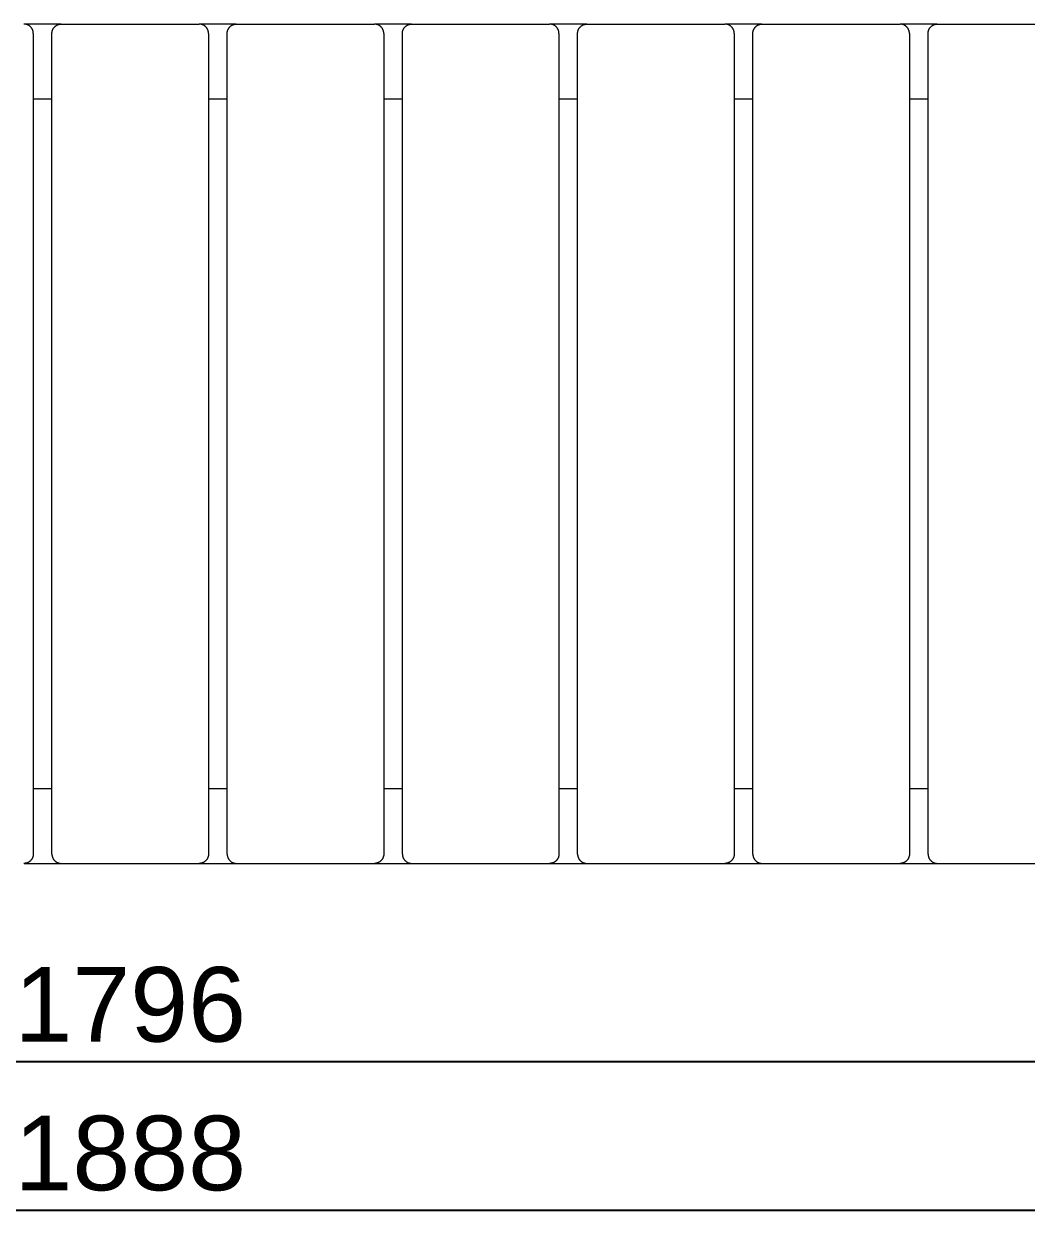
# Model space of a CAD drawing. Header units: millimetres. Extents: x -152 to 4236, y -557 to 2576.
# Drawn here: x 994 to 1532, y 646 to 1292 of the extents above; entities that cross this region are included whole.
import ezdxf

# ---------------------------------------------------------------- set-up
doc = ezdxf.new("R2010")
doc.units = ezdxf.units.MM
doc.layers.add('ZANO_R', color=7, linetype='Continuous', lineweight=0)
doc.layers.add('ZANO_W', color=1, linetype='Continuous', lineweight=0)
doc.styles.add('Arial', font='arial.ttf')
doc.styles.get("Standard").update_dxf_attribs({"font": 'ARIALUNI.TTF'})
doc.dimstyles.new('pl i ang', dxfattribs={"dimtxt": 50, "dimasz": 50, "dimexe": 1.25, "dimexo": 0.625, "dimgap": 10, "dimtad": 1, "dimtoh": 1, "dimtxsty": 'Standard', "dimcen": 2.5, "dimclrd": 1, "dimclre": 1, "dimclrt": 1, "dimadec": 0, "dimazin": 0, "dimtfac": 1, "dimtmove": 0, "dimatfit": 3, "dimfxl": 1, "dimarcsym": 1})

# ---------------------------------------------------------------- blocks, each defined once
blk = doc.blocks.new('*D445')
at = {"layer": 'ZANO_W', "color": 1, "lineweight": -2}
for p, q in [((107.3, 841.99), (107.3, 646.03)), ((1995.3, 841.99), (1995.3, 646.03)), ((147.3, 656.03), (1955.3, 656.03))]:
    blk.add_line(p, q, dxfattribs=at)
at = {"layer": 'ZANO_W', "color": 1}
for points in [[(147.3, 662.69), (147.3, 649.36), (107.3, 656.03)], [(1955.3, 649.36), (1955.3, 662.69), (1995.3, 656.03)]]:
    blk.add_solid(points, dxfattribs=at)
at = {"layer": 'ZANO_W', "color": 1, "insert": (1051.3, 686.45), "char_height": 40, "attachment_point": 5, "style": 'Arial'}
blk.add_mtext('1888', dxfattribs=at)
blk = doc.blocks.new('*D446')
at = {"layer": 'ZANO_W', "color": 1, "lineweight": -2}
for p, q in [((153.3, 841.99), (153.3, 725.72)), ((1949.3, 841.99), (1949.3, 725.72)), ((193.3, 735.72), (1909.3, 735.72))]:
    blk.add_line(p, q, dxfattribs=at)
at = {"layer": 'ZANO_W', "color": 1}
for points in [[(193.3, 742.39), (193.3, 729.05), (153.3, 735.72)], [(1909.3, 729.05), (1909.3, 742.39), (1949.3, 735.72)]]:
    blk.add_solid(points, dxfattribs=at)
at = {"layer": 'ZANO_W', "color": 1, "insert": (1051.3, 766.14), "char_height": 40, "attachment_point": 5, "style": 'Arial'}
blk.add_mtext('1796', dxfattribs=at)

msp = doc.modelspace()

# ---------------------------------------------------------------- linework, layer by layer
at = {"layer": 'ZANO_R'}
for p, q in [((994.48, 1291.99), (994.3, 1291.99)), ((1014.19, 1291.99), (994.42, 1291.99)), ((994.65, 1291.98), (994.48, 1291.99)), ((994.82, 1291.97), (994.65, 1291.98)), ((994.99, 1291.95), (994.82, 1291.97)), ((995.15, 1291.92), (994.99, 1291.95)), ((1013.45, 1291.92), (1013.62, 1291.95)), ((1013.62, 1291.95), (1013.79, 1291.97)), ((1013.79, 1291.97), (1013.96, 1291.98)), ((1013.96, 1291.98), (1014.13, 1291.99)), ((1014.13, 1291.99), (1014.3, 1291.99)), ((1014.3, 1291.99), (1088.3, 1291.99)), ((1088.48, 1291.99), (1088.3, 1291.99)), ((1108.19, 1291.99), (1088.42, 1291.99)), ((1088.65, 1291.98), (1088.48, 1291.99)), ((1088.82, 1291.97), (1088.65, 1291.98)), ((1088.99, 1291.95), (1088.82, 1291.97)), ((1089.15, 1291.92), (1088.99, 1291.95)), ((1107.45, 1291.92), (1107.62, 1291.95)), ((1107.62, 1291.95), (1107.79, 1291.97)), ((1107.79, 1291.97), (1107.96, 1291.98)), ((1107.96, 1291.98), (1108.13, 1291.99)), ((1108.13, 1291.99), (1108.3, 1291.99)), ((1108.3, 1291.99), (1182.3, 1291.99)), ((1182.48, 1291.99), (1182.3, 1291.99)), ((1202.19, 1291.99), (1182.42, 1291.99)), ((1182.65, 1291.98), (1182.48, 1291.99)), ((1182.82, 1291.97), (1182.65, 1291.98)), ((1182.99, 1291.95), (1182.82, 1291.97)), ((1183.15, 1291.92), (1182.99, 1291.95)), ((1201.45, 1291.92), (1201.62, 1291.95)), ((1201.62, 1291.95), (1201.79, 1291.97)), ((1201.79, 1291.97), (1201.96, 1291.98)), ((1201.96, 1291.98), (1202.13, 1291.99)), ((1202.13, 1291.99), (1202.3, 1291.99)), ((1202.3, 1291.99), (1276.3, 1291.99)), ((1276.48, 1291.99), (1276.3, 1291.99)), ((1296.19, 1291.99), (1276.42, 1291.99)), ((1276.65, 1291.98), (1276.48, 1291.99)), ((1276.82, 1291.97), (1276.65, 1291.98)), ((1276.99, 1291.95), (1276.82, 1291.97)), ((1277.15, 1291.92), (1276.99, 1291.95)), ((1295.45, 1291.92), (1295.62, 1291.95)), ((1295.62, 1291.95), (1295.79, 1291.97)), ((1295.79, 1291.97), (1295.96, 1291.98)), ((1295.96, 1291.98), (1296.13, 1291.99)), ((1296.13, 1291.99), (1296.3, 1291.99)), ((1296.3, 1291.99), (1370.3, 1291.99)), ((1370.48, 1291.99), (1370.3, 1291.99)), ((1390.19, 1291.99), (1370.42, 1291.99)), ((1370.65, 1291.98), (1370.48, 1291.99)), ((1370.82, 1291.97), (1370.65, 1291.98)), ((1370.99, 1291.95), (1370.82, 1291.97)), ((1371.15, 1291.92), (1370.99, 1291.95)), ((1389.45, 1291.92), (1389.62, 1291.95)), ((1389.62, 1291.95), (1389.79, 1291.97)), ((1389.79, 1291.97), (1389.96, 1291.98)), ((1389.96, 1291.98), (1390.13, 1291.99)), ((1390.13, 1291.99), (1390.3, 1291.99)), ((1390.3, 1291.99), (1464.3, 1291.99)), ((1464.48, 1291.99), (1464.3, 1291.99)), ((1484.19, 1291.99), (1464.42, 1291.99)), ((1464.65, 1291.98), (1464.48, 1291.99)), ((1464.82, 1291.97), (1464.65, 1291.98)), ((1464.99, 1291.95), (1464.82, 1291.97)), ((1465.15, 1291.92), (1464.99, 1291.95)), ((1483.45, 1291.92), (1483.62, 1291.95)), ((1483.62, 1291.95), (1483.79, 1291.97)), ((1483.79, 1291.97), (1483.96, 1291.98)), ((1483.96, 1291.98), (1484.13, 1291.99)), ((1484.13, 1291.99), (1484.3, 1291.99)), ((1484.3, 1291.99), (1558.3, 1291.99)), ((995.32, 1291.89), (995.15, 1291.92)), ((995.49, 1291.85), (995.32, 1291.89)), ((995.65, 1291.81), (995.49, 1291.85)), ((995.82, 1291.76), (995.65, 1291.81)), ((995.98, 1291.7), (995.82, 1291.76)), ((996.14, 1291.64), (995.98, 1291.7)), ((996.3, 1291.58), (996.14, 1291.64)), ((996.45, 1291.51), (996.3, 1291.58)), ((996.6, 1291.43), (996.45, 1291.51)), ((996.75, 1291.35), (996.6, 1291.43)), ((996.9, 1291.26), (996.75, 1291.35)), ((997.05, 1291.17), (996.9, 1291.26)), ((997.19, 1291.08), (997.05, 1291.17)), ((997.33, 1290.98), (997.19, 1291.08)), ((997.46, 1290.87), (997.33, 1290.98)), ((997.59, 1290.76), (997.46, 1290.87)), ((997.72, 1290.65), (997.59, 1290.76)), ((997.84, 1290.53), (997.72, 1290.65)), ((997.96, 1290.4), (997.84, 1290.53)), ((998.07, 1290.28), (997.96, 1290.4)), ((998.18, 1290.15), (998.07, 1290.28)), ((998.29, 1290.01), (998.18, 1290.15)), ((998.39, 1289.88), (998.29, 1290.01)), ((998.49, 1289.73), (998.39, 1289.88)), ((998.58, 1289.59), (998.49, 1289.73)), ((998.66, 1289.44), (998.58, 1289.59)), ((998.74, 1289.29), (998.66, 1289.44)), ((998.82, 1289.14), (998.74, 1289.29)), ((998.89, 1288.98), (998.82, 1289.14)), ((998.96, 1288.83), (998.89, 1288.98)), ((999.02, 1288.67), (998.96, 1288.83)), ((999.07, 1288.5), (999.02, 1288.67)), ((999.12, 1288.34), (999.07, 1288.5)), ((999.16, 1288.18), (999.12, 1288.34)), ((999.2, 1288.01), (999.16, 1288.18)), ((999.23, 1287.84), (999.2, 1288.01)), ((999.26, 1287.67), (999.23, 1287.84)), ((999.28, 1287.5), (999.26, 1287.67)), ((999.29, 1287.33), (999.28, 1287.5)), ((999.3, 1287.16), (999.29, 1287.33)), ((999.3, 1286.99), (999.3, 1287.16)), ((999.3, 1286.99), (999.3, 846.99)), ((1009.3, 1286.99), (1009.31, 1287.16)), ((1009.3, 846.99), (1009.3, 1286.99)), ((1009.31, 1287.16), (1009.32, 1287.33)), ((1009.32, 1287.33), (1009.33, 1287.5)), ((1009.33, 1287.5), (1009.35, 1287.67)), ((1009.35, 1287.67), (1009.38, 1287.84)), ((1009.38, 1287.84), (1009.41, 1288.01)), ((1009.41, 1288.01), (1009.45, 1288.18)), ((1009.45, 1288.18), (1009.49, 1288.34)), ((1009.49, 1288.34), (1009.54, 1288.5)), ((1009.54, 1288.5), (1009.59, 1288.67)), ((1009.59, 1288.67), (1009.65, 1288.83)), ((1009.65, 1288.83), (1009.72, 1288.98)), ((1009.72, 1288.98), (1009.79, 1289.14)), ((1009.79, 1289.14), (1009.86, 1289.29)), ((1009.86, 1289.29), (1009.95, 1289.44)), ((1009.95, 1289.44), (1010.03, 1289.59)), ((1010.03, 1289.59), (1010.12, 1289.73)), ((1010.12, 1289.73), (1010.22, 1289.88)), ((1010.22, 1289.88), (1010.32, 1290.01)), ((1010.32, 1290.01), (1010.43, 1290.15)), ((1010.43, 1290.15), (1010.54, 1290.28)), ((1010.54, 1290.28), (1010.65, 1290.4)), ((1010.65, 1290.4), (1010.77, 1290.53)), ((1010.77, 1290.53), (1010.89, 1290.65)), ((1010.89, 1290.65), (1011.02, 1290.76)), ((1011.02, 1290.76), (1011.15, 1290.87)), ((1011.15, 1290.87), (1011.28, 1290.98)), ((1011.28, 1290.98), (1011.42, 1291.08)), ((1011.42, 1291.08), (1011.56, 1291.17)), ((1011.56, 1291.17), (1011.71, 1291.26)), ((1011.71, 1291.26), (1011.85, 1291.35)), ((1011.85, 1291.35), (1012, 1291.43)), ((1012, 1291.43), (1012.16, 1291.51)), ((1012.16, 1291.51), (1012.31, 1291.58)), ((1012.31, 1291.58), (1012.47, 1291.64)), ((1012.47, 1291.64), (1012.63, 1291.7)), ((1012.63, 1291.7), (1012.79, 1291.76)), ((1012.79, 1291.76), (1012.96, 1291.81)), ((1012.96, 1291.81), (1013.12, 1291.85)), ((1013.12, 1291.85), (1013.29, 1291.89)), ((1013.29, 1291.89), (1013.45, 1291.92)), ((1089.32, 1291.89), (1089.15, 1291.92)), ((1089.49, 1291.85), (1089.32, 1291.89)), ((1089.65, 1291.81), (1089.49, 1291.85)), ((1089.82, 1291.76), (1089.65, 1291.81)), ((1089.98, 1291.7), (1089.82, 1291.76)), ((1090.14, 1291.64), (1089.98, 1291.7)), ((1090.3, 1291.58), (1090.14, 1291.64)), ((1090.45, 1291.51), (1090.3, 1291.58)), ((1090.6, 1291.43), (1090.45, 1291.51)), ((1090.75, 1291.35), (1090.6, 1291.43)), ((1090.9, 1291.26), (1090.75, 1291.35)), ((1091.05, 1291.17), (1090.9, 1291.26)), ((1091.19, 1291.08), (1091.05, 1291.17)), ((1091.33, 1290.98), (1091.19, 1291.08)), ((1091.46, 1290.87), (1091.33, 1290.98)), ((1091.59, 1290.76), (1091.46, 1290.87)), ((1091.72, 1290.65), (1091.59, 1290.76)), ((1091.84, 1290.53), (1091.72, 1290.65)), ((1091.96, 1290.4), (1091.84, 1290.53)), ((1092.07, 1290.28), (1091.96, 1290.4)), ((1092.18, 1290.15), (1092.07, 1290.28)), ((1092.29, 1290.01), (1092.18, 1290.15)), ((1092.39, 1289.88), (1092.29, 1290.01)), ((1092.49, 1289.73), (1092.39, 1289.88)), ((1092.58, 1289.59), (1092.49, 1289.73)), ((1092.66, 1289.44), (1092.58, 1289.59)), ((1092.74, 1289.29), (1092.66, 1289.44)), ((1092.82, 1289.14), (1092.74, 1289.29)), ((1092.89, 1288.98), (1092.82, 1289.14)), ((1092.96, 1288.83), (1092.89, 1288.98)), ((1093.02, 1288.67), (1092.96, 1288.83)), ((1093.07, 1288.5), (1093.02, 1288.67)), ((1093.12, 1288.34), (1093.07, 1288.5)), ((1093.16, 1288.18), (1093.12, 1288.34)), ((1093.2, 1288.01), (1093.16, 1288.18)), ((1093.23, 1287.84), (1093.2, 1288.01)), ((1093.26, 1287.67), (1093.23, 1287.84)), ((1093.28, 1287.5), (1093.26, 1287.67)), ((1093.29, 1287.33), (1093.28, 1287.5)), ((1093.3, 1287.16), (1093.29, 1287.33)), ((1093.3, 1286.99), (1093.3, 1287.16)), ((1093.3, 1286.99), (1093.3, 846.99)), ((1103.3, 1286.99), (1103.31, 1287.16)), ((1103.3, 846.99), (1103.3, 1286.99)), ((1103.31, 1287.16), (1103.32, 1287.33)), ((1103.32, 1287.33), (1103.33, 1287.5)), ((1103.33, 1287.5), (1103.35, 1287.67)), ((1103.35, 1287.67), (1103.38, 1287.84)), ((1103.38, 1287.84), (1103.41, 1288.01)), ((1103.41, 1288.01), (1103.45, 1288.18)), ((1103.45, 1288.18), (1103.49, 1288.34)), ((1103.49, 1288.34), (1103.54, 1288.5)), ((1103.54, 1288.5), (1103.59, 1288.67)), ((1103.59, 1288.67), (1103.65, 1288.83)), ((1103.65, 1288.83), (1103.72, 1288.98)), ((1103.72, 1288.98), (1103.79, 1289.14)), ((1103.79, 1289.14), (1103.86, 1289.29)), ((1103.86, 1289.29), (1103.95, 1289.44)), ((1103.95, 1289.44), (1104.03, 1289.59)), ((1104.03, 1289.59), (1104.12, 1289.73)), ((1104.12, 1289.73), (1104.22, 1289.88)), ((1104.22, 1289.88), (1104.32, 1290.01)), ((1104.32, 1290.01), (1104.43, 1290.15)), ((1104.43, 1290.15), (1104.54, 1290.28)), ((1104.54, 1290.28), (1104.65, 1290.4)), ((1104.65, 1290.4), (1104.77, 1290.53)), ((1104.77, 1290.53), (1104.89, 1290.65)), ((1104.89, 1290.65), (1105.02, 1290.76)), ((1105.02, 1290.76), (1105.15, 1290.87)), ((1105.15, 1290.87), (1105.28, 1290.98)), ((1105.28, 1290.98), (1105.42, 1291.08)), ((1105.42, 1291.08), (1105.56, 1291.17)), ((1105.56, 1291.17), (1105.71, 1291.26)), ((1105.71, 1291.26), (1105.85, 1291.35)), ((1105.85, 1291.35), (1106, 1291.43)), ((1106, 1291.43), (1106.16, 1291.51)), ((1106.16, 1291.51), (1106.31, 1291.58)), ((1106.31, 1291.58), (1106.47, 1291.64)), ((1106.47, 1291.64), (1106.63, 1291.7)), ((1106.63, 1291.7), (1106.79, 1291.76)), ((1106.79, 1291.76), (1106.96, 1291.81)), ((1106.96, 1291.81), (1107.12, 1291.85)), ((1107.12, 1291.85), (1107.29, 1291.89)), ((1107.29, 1291.89), (1107.45, 1291.92)), ((1183.32, 1291.89), (1183.15, 1291.92)), ((1183.49, 1291.85), (1183.32, 1291.89)), ((1183.65, 1291.81), (1183.49, 1291.85)), ((1183.82, 1291.76), (1183.65, 1291.81)), ((1183.98, 1291.7), (1183.82, 1291.76)), ((1184.14, 1291.64), (1183.98, 1291.7)), ((1184.3, 1291.58), (1184.14, 1291.64)), ((1184.45, 1291.51), (1184.3, 1291.58)), ((1184.6, 1291.43), (1184.45, 1291.51)), ((1184.75, 1291.35), (1184.6, 1291.43)), ((1184.9, 1291.26), (1184.75, 1291.35)), ((1185.05, 1291.17), (1184.9, 1291.26)), ((1185.19, 1291.08), (1185.05, 1291.17)), ((1185.33, 1290.98), (1185.19, 1291.08)), ((1185.46, 1290.87), (1185.33, 1290.98)), ((1185.59, 1290.76), (1185.46, 1290.87)), ((1185.72, 1290.65), (1185.59, 1290.76)), ((1185.84, 1290.53), (1185.72, 1290.65)), ((1185.96, 1290.4), (1185.84, 1290.53)), ((1186.07, 1290.28), (1185.96, 1290.4)), ((1186.18, 1290.15), (1186.07, 1290.28)), ((1186.29, 1290.01), (1186.18, 1290.15)), ((1186.39, 1289.88), (1186.29, 1290.01)), ((1186.49, 1289.73), (1186.39, 1289.88)), ((1186.58, 1289.59), (1186.49, 1289.73)), ((1186.66, 1289.44), (1186.58, 1289.59)), ((1186.74, 1289.29), (1186.66, 1289.44)), ((1186.82, 1289.14), (1186.74, 1289.29)), ((1186.89, 1288.98), (1186.82, 1289.14)), ((1186.96, 1288.83), (1186.89, 1288.98)), ((1187.02, 1288.67), (1186.96, 1288.83)), ((1187.07, 1288.5), (1187.02, 1288.67)), ((1187.12, 1288.34), (1187.07, 1288.5)), ((1187.16, 1288.18), (1187.12, 1288.34)), ((1187.2, 1288.01), (1187.16, 1288.18)), ((1187.23, 1287.84), (1187.2, 1288.01)), ((1187.26, 1287.67), (1187.23, 1287.84)), ((1187.28, 1287.5), (1187.26, 1287.67)), ((1187.29, 1287.33), (1187.28, 1287.5)), ((1187.3, 1287.16), (1187.29, 1287.33)), ((1187.3, 1286.99), (1187.3, 1287.16)), ((1187.3, 1286.99), (1187.3, 846.99)), ((1197.3, 1286.99), (1197.31, 1287.16)), ((1197.3, 846.99), (1197.3, 1286.99)), ((1197.31, 1287.16), (1197.32, 1287.33)), ((1197.32, 1287.33), (1197.33, 1287.5)), ((1197.33, 1287.5), (1197.35, 1287.67)), ((1197.35, 1287.67), (1197.38, 1287.84)), ((1197.38, 1287.84), (1197.41, 1288.01)), ((1197.41, 1288.01), (1197.45, 1288.18)), ((1197.45, 1288.18), (1197.49, 1288.34)), ((1197.49, 1288.34), (1197.54, 1288.5)), ((1197.54, 1288.5), (1197.59, 1288.67)), ((1197.59, 1288.67), (1197.65, 1288.83)), ((1197.65, 1288.83), (1197.72, 1288.98)), ((1197.72, 1288.98), (1197.79, 1289.14)), ((1197.79, 1289.14), (1197.86, 1289.29)), ((1197.86, 1289.29), (1197.95, 1289.44)), ((1197.95, 1289.44), (1198.03, 1289.59)), ((1198.03, 1289.59), (1198.12, 1289.73)), ((1198.12, 1289.73), (1198.22, 1289.88)), ((1198.22, 1289.88), (1198.32, 1290.01)), ((1198.32, 1290.01), (1198.43, 1290.15)), ((1198.43, 1290.15), (1198.54, 1290.28)), ((1198.54, 1290.28), (1198.65, 1290.4)), ((1198.65, 1290.4), (1198.77, 1290.53)), ((1198.77, 1290.53), (1198.89, 1290.65)), ((1198.89, 1290.65), (1199.02, 1290.76)), ((1199.02, 1290.76), (1199.15, 1290.87)), ((1199.15, 1290.87), (1199.28, 1290.98)), ((1199.28, 1290.98), (1199.42, 1291.08)), ((1199.42, 1291.08), (1199.56, 1291.17)), ((1199.56, 1291.17), (1199.71, 1291.26)), ((1199.71, 1291.26), (1199.85, 1291.35)), ((1199.85, 1291.35), (1200, 1291.43)), ((1200, 1291.43), (1200.16, 1291.51)), ((1200.16, 1291.51), (1200.31, 1291.58)), ((1200.31, 1291.58), (1200.47, 1291.64)), ((1200.47, 1291.64), (1200.63, 1291.7)), ((1200.63, 1291.7), (1200.79, 1291.76)), ((1200.79, 1291.76), (1200.96, 1291.81)), ((1200.96, 1291.81), (1201.12, 1291.85)), ((1201.12, 1291.85), (1201.29, 1291.89)), ((1201.29, 1291.89), (1201.45, 1291.92)), ((1277.32, 1291.89), (1277.15, 1291.92)), ((1277.49, 1291.85), (1277.32, 1291.89)), ((1277.65, 1291.81), (1277.49, 1291.85)), ((1277.82, 1291.76), (1277.65, 1291.81)), ((1277.98, 1291.7), (1277.82, 1291.76)), ((1278.14, 1291.64), (1277.98, 1291.7)), ((1278.3, 1291.58), (1278.14, 1291.64)), ((1278.45, 1291.51), (1278.3, 1291.58)), ((1278.6, 1291.43), (1278.45, 1291.51)), ((1278.75, 1291.35), (1278.6, 1291.43)), ((1278.9, 1291.26), (1278.75, 1291.35)), ((1279.05, 1291.17), (1278.9, 1291.26)), ((1279.19, 1291.08), (1279.05, 1291.17)), ((1279.33, 1290.98), (1279.19, 1291.08)), ((1279.46, 1290.87), (1279.33, 1290.98)), ((1279.59, 1290.76), (1279.46, 1290.87)), ((1279.72, 1290.65), (1279.59, 1290.76)), ((1279.84, 1290.53), (1279.72, 1290.65)), ((1279.96, 1290.4), (1279.84, 1290.53)), ((1280.07, 1290.28), (1279.96, 1290.4)), ((1280.18, 1290.15), (1280.07, 1290.28)), ((1280.29, 1290.01), (1280.18, 1290.15)), ((1280.39, 1289.88), (1280.29, 1290.01)), ((1280.49, 1289.73), (1280.39, 1289.88)), ((1280.58, 1289.59), (1280.49, 1289.73)), ((1280.66, 1289.44), (1280.58, 1289.59)), ((1280.74, 1289.29), (1280.66, 1289.44)), ((1280.82, 1289.14), (1280.74, 1289.29)), ((1280.89, 1288.98), (1280.82, 1289.14)), ((1280.96, 1288.83), (1280.89, 1288.98)), ((1281.02, 1288.67), (1280.96, 1288.83)), ((1281.07, 1288.5), (1281.02, 1288.67)), ((1281.12, 1288.34), (1281.07, 1288.5)), ((1281.16, 1288.18), (1281.12, 1288.34)), ((1281.2, 1288.01), (1281.16, 1288.18)), ((1281.23, 1287.84), (1281.2, 1288.01)), ((1281.26, 1287.67), (1281.23, 1287.84)), ((1281.28, 1287.5), (1281.26, 1287.67)), ((1281.29, 1287.33), (1281.28, 1287.5)), ((1281.3, 1287.16), (1281.29, 1287.33)), ((1281.3, 1286.99), (1281.3, 1287.16)), ((1281.3, 1286.99), (1281.3, 846.99)), ((1291.3, 1286.99), (1291.31, 1287.16)), ((1291.3, 846.99), (1291.3, 1286.99)), ((1291.31, 1287.16), (1291.32, 1287.33)), ((1291.32, 1287.33), (1291.33, 1287.5)), ((1291.33, 1287.5), (1291.35, 1287.67)), ((1291.35, 1287.67), (1291.38, 1287.84)), ((1291.38, 1287.84), (1291.41, 1288.01)), ((1291.41, 1288.01), (1291.45, 1288.18)), ((1291.45, 1288.18), (1291.49, 1288.34)), ((1291.49, 1288.34), (1291.54, 1288.5)), ((1291.54, 1288.5), (1291.59, 1288.67)), ((1291.59, 1288.67), (1291.65, 1288.83)), ((1291.65, 1288.83), (1291.72, 1288.98)), ((1291.72, 1288.98), (1291.79, 1289.14)), ((1291.79, 1289.14), (1291.86, 1289.29)), ((1291.86, 1289.29), (1291.95, 1289.44)), ((1291.95, 1289.44), (1292.03, 1289.59)), ((1292.03, 1289.59), (1292.12, 1289.73)), ((1292.12, 1289.73), (1292.22, 1289.88)), ((1292.22, 1289.88), (1292.32, 1290.01)), ((1292.32, 1290.01), (1292.43, 1290.15)), ((1292.43, 1290.15), (1292.54, 1290.28)), ((1292.54, 1290.28), (1292.65, 1290.4)), ((1292.65, 1290.4), (1292.77, 1290.53)), ((1292.77, 1290.53), (1292.89, 1290.65)), ((1292.89, 1290.65), (1293.02, 1290.76)), ((1293.02, 1290.76), (1293.15, 1290.87)), ((1293.15, 1290.87), (1293.28, 1290.98)), ((1293.28, 1290.98), (1293.42, 1291.08)), ((1293.42, 1291.08), (1293.56, 1291.17)), ((1293.56, 1291.17), (1293.71, 1291.26)), ((1293.71, 1291.26), (1293.85, 1291.35)), ((1293.85, 1291.35), (1294, 1291.43)), ((1294, 1291.43), (1294.16, 1291.51)), ((1294.16, 1291.51), (1294.31, 1291.58)), ((1294.31, 1291.58), (1294.47, 1291.64)), ((1294.47, 1291.64), (1294.63, 1291.7)), ((1294.63, 1291.7), (1294.79, 1291.76)), ((1294.79, 1291.76), (1294.96, 1291.81)), ((1294.96, 1291.81), (1295.12, 1291.85)), ((1295.12, 1291.85), (1295.29, 1291.89)), ((1295.29, 1291.89), (1295.45, 1291.92)), ((1371.32, 1291.89), (1371.15, 1291.92)), ((1371.49, 1291.85), (1371.32, 1291.89)), ((1371.65, 1291.81), (1371.49, 1291.85)), ((1371.82, 1291.76), (1371.65, 1291.81)), ((1371.98, 1291.7), (1371.82, 1291.76)), ((1372.14, 1291.64), (1371.98, 1291.7)), ((1372.3, 1291.58), (1372.14, 1291.64)), ((1372.45, 1291.51), (1372.3, 1291.58)), ((1372.6, 1291.43), (1372.45, 1291.51)), ((1372.75, 1291.35), (1372.6, 1291.43)), ((1372.9, 1291.26), (1372.75, 1291.35)), ((1373.05, 1291.17), (1372.9, 1291.26)), ((1373.19, 1291.08), (1373.05, 1291.17)), ((1373.33, 1290.98), (1373.19, 1291.08)), ((1373.46, 1290.87), (1373.33, 1290.98)), ((1373.59, 1290.76), (1373.46, 1290.87)), ((1373.72, 1290.65), (1373.59, 1290.76)), ((1373.84, 1290.53), (1373.72, 1290.65)), ((1373.96, 1290.4), (1373.84, 1290.53)), ((1374.07, 1290.28), (1373.96, 1290.4)), ((1374.18, 1290.15), (1374.07, 1290.28)), ((1374.29, 1290.01), (1374.18, 1290.15)), ((1374.39, 1289.88), (1374.29, 1290.01)), ((1374.49, 1289.73), (1374.39, 1289.88)), ((1374.58, 1289.59), (1374.49, 1289.73)), ((1374.66, 1289.44), (1374.58, 1289.59)), ((1374.74, 1289.29), (1374.66, 1289.44)), ((1374.82, 1289.14), (1374.74, 1289.29)), ((1374.89, 1288.98), (1374.82, 1289.14)), ((1374.96, 1288.83), (1374.89, 1288.98)), ((1375.02, 1288.67), (1374.96, 1288.83)), ((1375.07, 1288.5), (1375.02, 1288.67)), ((1375.12, 1288.34), (1375.07, 1288.5)), ((1375.16, 1288.18), (1375.12, 1288.34)), ((1375.2, 1288.01), (1375.16, 1288.18)), ((1375.23, 1287.84), (1375.2, 1288.01)), ((1375.26, 1287.67), (1375.23, 1287.84)), ((1375.28, 1287.5), (1375.26, 1287.67)), ((1375.29, 1287.33), (1375.28, 1287.5)), ((1375.3, 1287.16), (1375.29, 1287.33)), ((1375.3, 1286.99), (1375.3, 1287.16)), ((1375.3, 1286.99), (1375.3, 846.99)), ((1385.3, 1286.99), (1385.31, 1287.16)), ((1385.3, 846.99), (1385.3, 1286.99)), ((1385.31, 1287.16), (1385.32, 1287.33)), ((1385.32, 1287.33), (1385.33, 1287.5)), ((1385.33, 1287.5), (1385.35, 1287.67)), ((1385.35, 1287.67), (1385.38, 1287.84)), ((1385.38, 1287.84), (1385.41, 1288.01)), ((1385.41, 1288.01), (1385.45, 1288.18)), ((1385.45, 1288.18), (1385.49, 1288.34)), ((1385.49, 1288.34), (1385.54, 1288.5)), ((1385.54, 1288.5), (1385.59, 1288.67)), ((1385.59, 1288.67), (1385.65, 1288.83)), ((1385.65, 1288.83), (1385.72, 1288.98)), ((1385.72, 1288.98), (1385.79, 1289.14)), ((1385.79, 1289.14), (1385.86, 1289.29)), ((1385.86, 1289.29), (1385.95, 1289.44)), ((1385.95, 1289.44), (1386.03, 1289.59)), ((1386.03, 1289.59), (1386.12, 1289.73)), ((1386.12, 1289.73), (1386.22, 1289.88)), ((1386.22, 1289.88), (1386.32, 1290.01)), ((1386.32, 1290.01), (1386.43, 1290.15)), ((1386.43, 1290.15), (1386.54, 1290.28)), ((1386.54, 1290.28), (1386.65, 1290.4)), ((1386.65, 1290.4), (1386.77, 1290.53)), ((1386.77, 1290.53), (1386.89, 1290.65)), ((1386.89, 1290.65), (1387.02, 1290.76)), ((1387.02, 1290.76), (1387.15, 1290.87)), ((1387.15, 1290.87), (1387.28, 1290.98)), ((1387.28, 1290.98), (1387.42, 1291.08)), ((1387.42, 1291.08), (1387.56, 1291.17)), ((1387.56, 1291.17), (1387.71, 1291.26)), ((1387.71, 1291.26), (1387.85, 1291.35)), ((1387.85, 1291.35), (1388, 1291.43)), ((1388, 1291.43), (1388.16, 1291.51)), ((1388.16, 1291.51), (1388.31, 1291.58)), ((1388.31, 1291.58), (1388.47, 1291.64)), ((1388.47, 1291.64), (1388.63, 1291.7)), ((1388.63, 1291.7), (1388.79, 1291.76)), ((1388.79, 1291.76), (1388.96, 1291.81)), ((1388.96, 1291.81), (1389.12, 1291.85)), ((1389.12, 1291.85), (1389.29, 1291.89)), ((1389.29, 1291.89), (1389.45, 1291.92)), ((1465.32, 1291.89), (1465.15, 1291.92)), ((1465.49, 1291.85), (1465.32, 1291.89)), ((1465.65, 1291.81), (1465.49, 1291.85)), ((1465.82, 1291.76), (1465.65, 1291.81)), ((1465.98, 1291.7), (1465.82, 1291.76)), ((1466.14, 1291.64), (1465.98, 1291.7)), ((1466.3, 1291.58), (1466.14, 1291.64)), ((1466.45, 1291.51), (1466.3, 1291.58)), ((1466.6, 1291.43), (1466.45, 1291.51)), ((1466.75, 1291.35), (1466.6, 1291.43)), ((1466.9, 1291.26), (1466.75, 1291.35)), ((1467.05, 1291.17), (1466.9, 1291.26)), ((1467.19, 1291.08), (1467.05, 1291.17)), ((1467.33, 1290.98), (1467.19, 1291.08)), ((1467.46, 1290.87), (1467.33, 1290.98)), ((1467.59, 1290.76), (1467.46, 1290.87)), ((1467.72, 1290.65), (1467.59, 1290.76)), ((1467.84, 1290.53), (1467.72, 1290.65)), ((1467.96, 1290.4), (1467.84, 1290.53)), ((1468.07, 1290.28), (1467.96, 1290.4)), ((1468.18, 1290.15), (1468.07, 1290.28)), ((1468.29, 1290.01), (1468.18, 1290.15)), ((1468.39, 1289.88), (1468.29, 1290.01)), ((1468.49, 1289.73), (1468.39, 1289.88)), ((1468.58, 1289.59), (1468.49, 1289.73)), ((1468.66, 1289.44), (1468.58, 1289.59)), ((1468.74, 1289.29), (1468.66, 1289.44)), ((1468.82, 1289.14), (1468.74, 1289.29)), ((1468.89, 1288.98), (1468.82, 1289.14)), ((1468.96, 1288.83), (1468.89, 1288.98)), ((1469.02, 1288.67), (1468.96, 1288.83)), ((1469.07, 1288.5), (1469.02, 1288.67)), ((1469.12, 1288.34), (1469.07, 1288.5)), ((1469.16, 1288.18), (1469.12, 1288.34)), ((1469.2, 1288.01), (1469.16, 1288.18)), ((1469.23, 1287.84), (1469.2, 1288.01)), ((1469.26, 1287.67), (1469.23, 1287.84)), ((1469.28, 1287.5), (1469.26, 1287.67)), ((1469.29, 1287.33), (1469.28, 1287.5)), ((1469.3, 1287.16), (1469.29, 1287.33)), ((1469.3, 1286.99), (1469.3, 1287.16)), ((1469.3, 1286.99), (1469.3, 846.99)), ((1479.3, 1286.99), (1479.31, 1287.16)), ((1479.3, 846.99), (1479.3, 1286.99)), ((1479.31, 1287.16), (1479.32, 1287.33)), ((1479.32, 1287.33), (1479.33, 1287.5)), ((1479.33, 1287.5), (1479.35, 1287.67)), ((1479.35, 1287.67), (1479.38, 1287.84)), ((1479.38, 1287.84), (1479.41, 1288.01)), ((1479.41, 1288.01), (1479.45, 1288.18)), ((1479.45, 1288.18), (1479.49, 1288.34)), ((1479.49, 1288.34), (1479.54, 1288.5)), ((1479.54, 1288.5), (1479.59, 1288.67)), ((1479.59, 1288.67), (1479.65, 1288.83)), ((1479.65, 1288.83), (1479.72, 1288.98)), ((1479.72, 1288.98), (1479.79, 1289.14)), ((1479.79, 1289.14), (1479.86, 1289.29)), ((1479.86, 1289.29), (1479.95, 1289.44)), ((1479.95, 1289.44), (1480.03, 1289.59)), ((1480.03, 1289.59), (1480.12, 1289.73)), ((1480.12, 1289.73), (1480.22, 1289.88)), ((1480.22, 1289.88), (1480.32, 1290.01)), ((1480.32, 1290.01), (1480.43, 1290.15)), ((1480.43, 1290.15), (1480.54, 1290.28)), ((1480.54, 1290.28), (1480.65, 1290.4)), ((1480.65, 1290.4), (1480.77, 1290.53)), ((1480.77, 1290.53), (1480.89, 1290.65)), ((1480.89, 1290.65), (1481.02, 1290.76)), ((1481.02, 1290.76), (1481.15, 1290.87)), ((1481.15, 1290.87), (1481.28, 1290.98)), ((1481.28, 1290.98), (1481.42, 1291.08)), ((1481.42, 1291.08), (1481.56, 1291.17)), ((1481.56, 1291.17), (1481.71, 1291.26)), ((1481.71, 1291.26), (1481.85, 1291.35)), ((1481.85, 1291.35), (1482, 1291.43)), ((1482, 1291.43), (1482.16, 1291.51)), ((1482.16, 1291.51), (1482.31, 1291.58)), ((1482.31, 1291.58), (1482.47, 1291.64)), ((1482.47, 1291.64), (1482.63, 1291.7)), ((1482.63, 1291.7), (1482.79, 1291.76)), ((1482.79, 1291.76), (1482.96, 1291.81)), ((1482.96, 1291.81), (1483.12, 1291.85)), ((1483.12, 1291.85), (1483.29, 1291.89)), ((1483.29, 1291.89), (1483.45, 1291.92)), ((999.3, 1251.99), (1009.3, 1251.99)), ((1093.3, 1251.99), (1103.3, 1251.99)), ((1187.3, 1251.99), (1197.3, 1251.99)), ((1281.3, 1251.99), (1291.3, 1251.99)), ((1375.3, 1251.99), (1385.3, 1251.99)), ((1469.3, 1251.99), (1479.3, 1251.99)), ((1009.3, 881.99), (999.3, 881.99)), ((1103.3, 881.99), (1093.3, 881.99)), ((1197.3, 881.99), (1187.3, 881.99)), ((1291.3, 881.99), (1281.3, 881.99)), ((1385.3, 881.99), (1375.3, 881.99)), ((1479.3, 881.99), (1469.3, 881.99)), ((999.26, 846.31), (999.23, 846.14)), ((999.28, 846.48), (999.26, 846.31)), ((999.29, 846.65), (999.28, 846.48)), ((999.3, 846.82), (999.29, 846.65)), ((999.3, 846.99), (999.3, 846.82)), ((1009.3, 846.99), (1009.31, 846.82)), ((1009.31, 846.82), (1009.32, 846.65)), ((1009.32, 846.65), (1009.33, 846.48)), ((1009.33, 846.48), (1009.35, 846.31)), ((1009.35, 846.31), (1009.38, 846.14)), ((1093.26, 846.31), (1093.23, 846.14)), ((1093.28, 846.48), (1093.26, 846.31)), ((1093.29, 846.65), (1093.28, 846.48)), ((1093.3, 846.82), (1093.29, 846.65)), ((1093.3, 846.99), (1093.3, 846.82)), ((1103.3, 846.99), (1103.31, 846.82)), ((1103.31, 846.82), (1103.32, 846.65)), ((1103.32, 846.65), (1103.33, 846.48)), ((1103.33, 846.48), (1103.35, 846.31)), ((1103.35, 846.31), (1103.38, 846.14)), ((1187.26, 846.31), (1187.23, 846.14)), ((1187.28, 846.48), (1187.26, 846.31)), ((1187.29, 846.65), (1187.28, 846.48)), ((1187.3, 846.82), (1187.29, 846.65)), ((1187.3, 846.99), (1187.3, 846.82)), ((1197.3, 846.99), (1197.31, 846.82)), ((1197.31, 846.82), (1197.32, 846.65)), ((1197.32, 846.65), (1197.33, 846.48)), ((1197.33, 846.48), (1197.35, 846.31)), ((1197.35, 846.31), (1197.38, 846.14)), ((1281.26, 846.31), (1281.23, 846.14)), ((1281.28, 846.48), (1281.26, 846.31)), ((1281.29, 846.65), (1281.28, 846.48)), ((1281.3, 846.82), (1281.29, 846.65)), ((1281.3, 846.99), (1281.3, 846.82)), ((1291.3, 846.99), (1291.31, 846.82)), ((1291.31, 846.82), (1291.32, 846.65)), ((1291.32, 846.65), (1291.33, 846.48)), ((1291.33, 846.48), (1291.35, 846.31)), ((1291.35, 846.31), (1291.38, 846.14)), ((1375.26, 846.31), (1375.23, 846.14)), ((1375.28, 846.48), (1375.26, 846.31)), ((1375.29, 846.65), (1375.28, 846.48)), ((1375.3, 846.82), (1375.29, 846.65)), ((1375.3, 846.99), (1375.3, 846.82)), ((1385.3, 846.99), (1385.31, 846.82)), ((1385.31, 846.82), (1385.32, 846.65)), ((1385.32, 846.65), (1385.33, 846.48)), ((1385.33, 846.48), (1385.35, 846.31)), ((1385.35, 846.31), (1385.38, 846.14)), ((1469.26, 846.31), (1469.23, 846.14)), ((1469.28, 846.48), (1469.26, 846.31)), ((1469.29, 846.65), (1469.28, 846.48)), ((1469.3, 846.82), (1469.29, 846.65)), ((1469.3, 846.99), (1469.3, 846.82)), ((1479.3, 846.99), (1479.31, 846.82)), ((1479.31, 846.82), (1479.32, 846.65)), ((1479.32, 846.65), (1479.33, 846.48)), ((1479.33, 846.48), (1479.35, 846.31)), ((1479.35, 846.31), (1479.38, 846.14)), ((994.48, 841.99), (994.3, 841.99)), ((994.42, 841.99), (1014.19, 841.99)), ((994.65, 842), (994.48, 841.99)), ((994.82, 842.02), (994.65, 842)), ((994.99, 842.04), (994.82, 842.02)), ((995.15, 842.06), (994.99, 842.04)), ((995.32, 842.1), (995.15, 842.06)), ((995.49, 842.13), (995.32, 842.1)), ((995.65, 842.18), (995.49, 842.13)), ((995.82, 842.23), (995.65, 842.18)), ((995.98, 842.28), (995.82, 842.23)), ((996.14, 842.34), (995.98, 842.28)), ((996.3, 842.41), (996.14, 842.34)), ((996.45, 842.48), (996.3, 842.41)), ((996.6, 842.55), (996.45, 842.48)), ((996.75, 842.63), (996.6, 842.55)), ((996.9, 842.72), (996.75, 842.63)), ((997.05, 842.81), (996.9, 842.72)), ((997.19, 842.91), (997.05, 842.81)), ((997.33, 843.01), (997.19, 842.91)), ((997.46, 843.11), (997.33, 843.01)), ((997.59, 843.22), (997.46, 843.11)), ((997.72, 843.34), (997.59, 843.22)), ((997.84, 843.46), (997.72, 843.34)), ((997.96, 843.58), (997.84, 843.46)), ((998.07, 843.71), (997.96, 843.58)), ((998.18, 843.84), (998.07, 843.71)), ((998.29, 843.97), (998.18, 843.84)), ((998.39, 844.11), (998.29, 843.97)), ((998.49, 844.25), (998.39, 844.11)), ((998.58, 844.39), (998.49, 844.25)), ((998.66, 844.54), (998.58, 844.39)), ((998.74, 844.69), (998.66, 844.54)), ((998.82, 844.84), (998.74, 844.69)), ((998.89, 845), (998.82, 844.84)), ((998.96, 845.16), (998.89, 845)), ((999.02, 845.32), (998.96, 845.16)), ((999.07, 845.48), (999.02, 845.32)), ((999.12, 845.64), (999.07, 845.48)), ((999.16, 845.81), (999.12, 845.64)), ((999.2, 845.97), (999.16, 845.81)), ((999.23, 846.14), (999.2, 845.97)), ((1009.38, 846.14), (1009.41, 845.97)), ((1009.41, 845.97), (1009.45, 845.81)), ((1009.45, 845.81), (1009.49, 845.64)), ((1009.49, 845.64), (1009.54, 845.48)), ((1009.54, 845.48), (1009.59, 845.32)), ((1009.59, 845.32), (1009.65, 845.16)), ((1009.65, 845.16), (1009.72, 845)), ((1009.72, 845), (1009.79, 844.84)), ((1009.79, 844.84), (1009.86, 844.69)), ((1009.86, 844.69), (1009.95, 844.54)), ((1009.95, 844.54), (1010.03, 844.39)), ((1010.03, 844.39), (1010.12, 844.25)), ((1010.12, 844.25), (1010.22, 844.11)), ((1010.22, 844.11), (1010.32, 843.97)), ((1010.32, 843.97), (1010.43, 843.84)), ((1010.43, 843.84), (1010.54, 843.71)), ((1010.54, 843.71), (1010.65, 843.58)), ((1010.65, 843.58), (1010.77, 843.46)), ((1010.77, 843.46), (1010.89, 843.34)), ((1010.89, 843.34), (1011.02, 843.22)), ((1011.02, 843.22), (1011.15, 843.11)), ((1011.15, 843.11), (1011.28, 843.01)), ((1011.28, 843.01), (1011.42, 842.91)), ((1011.42, 842.91), (1011.56, 842.81)), ((1011.56, 842.81), (1011.71, 842.72)), ((1011.71, 842.72), (1011.85, 842.63)), ((1011.85, 842.63), (1012, 842.55)), ((1012, 842.55), (1012.16, 842.48)), ((1012.16, 842.48), (1012.31, 842.41)), ((1012.31, 842.41), (1012.47, 842.34)), ((1012.47, 842.34), (1012.63, 842.28)), ((1012.63, 842.28), (1012.79, 842.23)), ((1012.79, 842.23), (1012.96, 842.18)), ((1012.96, 842.18), (1013.12, 842.13)), ((1013.12, 842.13), (1013.29, 842.1)), ((1013.29, 842.1), (1013.45, 842.06)), ((1013.45, 842.06), (1013.62, 842.04)), ((1013.62, 842.04), (1013.79, 842.02)), ((1013.79, 842.02), (1013.96, 842)), ((1013.96, 842), (1014.13, 841.99)), ((1014.13, 841.99), (1014.3, 841.99)), ((1014.3, 841.99), (1088.3, 841.99)), ((1088.48, 841.99), (1088.3, 841.99)), ((1088.42, 841.99), (1108.19, 841.99)), ((1088.65, 842), (1088.48, 841.99)), ((1088.82, 842.02), (1088.65, 842)), ((1088.99, 842.04), (1088.82, 842.02)), ((1089.15, 842.06), (1088.99, 842.04)), ((1089.32, 842.1), (1089.15, 842.06)), ((1089.49, 842.13), (1089.32, 842.1)), ((1089.65, 842.18), (1089.49, 842.13)), ((1089.82, 842.23), (1089.65, 842.18)), ((1089.98, 842.28), (1089.82, 842.23)), ((1090.14, 842.34), (1089.98, 842.28)), ((1090.3, 842.41), (1090.14, 842.34)), ((1090.45, 842.48), (1090.3, 842.41)), ((1090.6, 842.55), (1090.45, 842.48)), ((1090.75, 842.63), (1090.6, 842.55)), ((1090.9, 842.72), (1090.75, 842.63)), ((1091.05, 842.81), (1090.9, 842.72)), ((1091.19, 842.91), (1091.05, 842.81)), ((1091.33, 843.01), (1091.19, 842.91)), ((1091.46, 843.11), (1091.33, 843.01)), ((1091.59, 843.22), (1091.46, 843.11)), ((1091.72, 843.34), (1091.59, 843.22)), ((1091.84, 843.46), (1091.72, 843.34)), ((1091.96, 843.58), (1091.84, 843.46)), ((1092.07, 843.71), (1091.96, 843.58)), ((1092.18, 843.84), (1092.07, 843.71)), ((1092.29, 843.97), (1092.18, 843.84)), ((1092.39, 844.11), (1092.29, 843.97)), ((1092.49, 844.25), (1092.39, 844.11)), ((1092.58, 844.39), (1092.49, 844.25)), ((1092.66, 844.54), (1092.58, 844.39)), ((1092.74, 844.69), (1092.66, 844.54)), ((1092.82, 844.84), (1092.74, 844.69)), ((1092.89, 845), (1092.82, 844.84)), ((1092.96, 845.16), (1092.89, 845)), ((1093.02, 845.32), (1092.96, 845.16)), ((1093.07, 845.48), (1093.02, 845.32)), ((1093.12, 845.64), (1093.07, 845.48)), ((1093.16, 845.81), (1093.12, 845.64)), ((1093.2, 845.97), (1093.16, 845.81)), ((1093.23, 846.14), (1093.2, 845.97)), ((1103.38, 846.14), (1103.41, 845.97)), ((1103.41, 845.97), (1103.45, 845.81)), ((1103.45, 845.81), (1103.49, 845.64)), ((1103.49, 845.64), (1103.54, 845.48)), ((1103.54, 845.48), (1103.59, 845.32)), ((1103.59, 845.32), (1103.65, 845.16)), ((1103.65, 845.16), (1103.72, 845)), ((1103.72, 845), (1103.79, 844.84)), ((1103.79, 844.84), (1103.86, 844.69)), ((1103.86, 844.69), (1103.95, 844.54)), ((1103.95, 844.54), (1104.03, 844.39)), ((1104.03, 844.39), (1104.12, 844.25)), ((1104.12, 844.25), (1104.22, 844.11)), ((1104.22, 844.11), (1104.32, 843.97)), ((1104.32, 843.97), (1104.43, 843.84)), ((1104.43, 843.84), (1104.54, 843.71)), ((1104.54, 843.71), (1104.65, 843.58)), ((1104.65, 843.58), (1104.77, 843.46)), ((1104.77, 843.46), (1104.89, 843.34)), ((1104.89, 843.34), (1105.02, 843.22)), ((1105.02, 843.22), (1105.15, 843.11)), ((1105.15, 843.11), (1105.28, 843.01)), ((1105.28, 843.01), (1105.42, 842.91)), ((1105.42, 842.91), (1105.56, 842.81)), ((1105.56, 842.81), (1105.71, 842.72)), ((1105.71, 842.72), (1105.85, 842.63)), ((1105.85, 842.63), (1106, 842.55)), ((1106, 842.55), (1106.16, 842.48)), ((1106.16, 842.48), (1106.31, 842.41)), ((1106.31, 842.41), (1106.47, 842.34)), ((1106.47, 842.34), (1106.63, 842.28)), ((1106.63, 842.28), (1106.79, 842.23)), ((1106.79, 842.23), (1106.96, 842.18)), ((1106.96, 842.18), (1107.12, 842.13)), ((1107.12, 842.13), (1107.29, 842.1)), ((1107.29, 842.1), (1107.45, 842.06)), ((1107.45, 842.06), (1107.62, 842.04)), ((1107.62, 842.04), (1107.79, 842.02)), ((1107.79, 842.02), (1107.96, 842)), ((1107.96, 842), (1108.13, 841.99)), ((1108.13, 841.99), (1108.3, 841.99)), ((1108.3, 841.99), (1182.3, 841.99)), ((1182.48, 841.99), (1182.3, 841.99)), ((1182.42, 841.99), (1202.19, 841.99)), ((1182.65, 842), (1182.48, 841.99)), ((1182.82, 842.02), (1182.65, 842)), ((1182.99, 842.04), (1182.82, 842.02)), ((1183.15, 842.06), (1182.99, 842.04)), ((1183.32, 842.1), (1183.15, 842.06)), ((1183.49, 842.13), (1183.32, 842.1)), ((1183.65, 842.18), (1183.49, 842.13)), ((1183.82, 842.23), (1183.65, 842.18)), ((1183.98, 842.28), (1183.82, 842.23)), ((1184.14, 842.34), (1183.98, 842.28)), ((1184.3, 842.41), (1184.14, 842.34)), ((1184.45, 842.48), (1184.3, 842.41)), ((1184.6, 842.55), (1184.45, 842.48)), ((1184.75, 842.63), (1184.6, 842.55)), ((1184.9, 842.72), (1184.75, 842.63)), ((1185.05, 842.81), (1184.9, 842.72)), ((1185.19, 842.91), (1185.05, 842.81)), ((1185.33, 843.01), (1185.19, 842.91)), ((1185.46, 843.11), (1185.33, 843.01)), ((1185.59, 843.22), (1185.46, 843.11)), ((1185.72, 843.34), (1185.59, 843.22)), ((1185.84, 843.46), (1185.72, 843.34)), ((1185.96, 843.58), (1185.84, 843.46)), ((1186.07, 843.71), (1185.96, 843.58)), ((1186.18, 843.84), (1186.07, 843.71)), ((1186.29, 843.97), (1186.18, 843.84)), ((1186.39, 844.11), (1186.29, 843.97)), ((1186.49, 844.25), (1186.39, 844.11)), ((1186.58, 844.39), (1186.49, 844.25)), ((1186.66, 844.54), (1186.58, 844.39)), ((1186.74, 844.69), (1186.66, 844.54)), ((1186.82, 844.84), (1186.74, 844.69)), ((1186.89, 845), (1186.82, 844.84)), ((1186.96, 845.16), (1186.89, 845)), ((1187.02, 845.32), (1186.96, 845.16)), ((1187.07, 845.48), (1187.02, 845.32)), ((1187.12, 845.64), (1187.07, 845.48)), ((1187.16, 845.81), (1187.12, 845.64)), ((1187.2, 845.97), (1187.16, 845.81)), ((1187.23, 846.14), (1187.2, 845.97)), ((1197.38, 846.14), (1197.41, 845.97)), ((1197.41, 845.97), (1197.45, 845.81)), ((1197.45, 845.81), (1197.49, 845.64)), ((1197.49, 845.64), (1197.54, 845.48)), ((1197.54, 845.48), (1197.59, 845.32)), ((1197.59, 845.32), (1197.65, 845.16)), ((1197.65, 845.16), (1197.72, 845)), ((1197.72, 845), (1197.79, 844.84)), ((1197.79, 844.84), (1197.86, 844.69)), ((1197.86, 844.69), (1197.95, 844.54)), ((1197.95, 844.54), (1198.03, 844.39)), ((1198.03, 844.39), (1198.12, 844.25)), ((1198.12, 844.25), (1198.22, 844.11)), ((1198.22, 844.11), (1198.32, 843.97)), ((1198.32, 843.97), (1198.43, 843.84)), ((1198.43, 843.84), (1198.54, 843.71)), ((1198.54, 843.71), (1198.65, 843.58)), ((1198.65, 843.58), (1198.77, 843.46)), ((1198.77, 843.46), (1198.89, 843.34)), ((1198.89, 843.34), (1199.02, 843.22)), ((1199.02, 843.22), (1199.15, 843.11)), ((1199.15, 843.11), (1199.28, 843.01)), ((1199.28, 843.01), (1199.42, 842.91)), ((1199.42, 842.91), (1199.56, 842.81)), ((1199.56, 842.81), (1199.71, 842.72)), ((1199.71, 842.72), (1199.85, 842.63)), ((1199.85, 842.63), (1200, 842.55)), ((1200, 842.55), (1200.16, 842.48)), ((1200.16, 842.48), (1200.31, 842.41)), ((1200.31, 842.41), (1200.47, 842.34)), ((1200.47, 842.34), (1200.63, 842.28)), ((1200.63, 842.28), (1200.79, 842.23)), ((1200.79, 842.23), (1200.96, 842.18)), ((1200.96, 842.18), (1201.12, 842.13)), ((1201.12, 842.13), (1201.29, 842.1)), ((1201.29, 842.1), (1201.45, 842.06)), ((1201.45, 842.06), (1201.62, 842.04)), ((1201.62, 842.04), (1201.79, 842.02)), ((1201.79, 842.02), (1201.96, 842)), ((1201.96, 842), (1202.13, 841.99)), ((1202.13, 841.99), (1202.3, 841.99)), ((1202.3, 841.99), (1276.3, 841.99)), ((1276.48, 841.99), (1276.3, 841.99)), ((1276.42, 841.99), (1296.19, 841.99)), ((1276.65, 842), (1276.48, 841.99)), ((1276.82, 842.02), (1276.65, 842)), ((1276.99, 842.04), (1276.82, 842.02)), ((1277.15, 842.06), (1276.99, 842.04)), ((1277.32, 842.1), (1277.15, 842.06)), ((1277.49, 842.13), (1277.32, 842.1)), ((1277.65, 842.18), (1277.49, 842.13)), ((1277.82, 842.23), (1277.65, 842.18)), ((1277.98, 842.28), (1277.82, 842.23)), ((1278.14, 842.34), (1277.98, 842.28)), ((1278.3, 842.41), (1278.14, 842.34)), ((1278.45, 842.48), (1278.3, 842.41)), ((1278.6, 842.55), (1278.45, 842.48)), ((1278.75, 842.63), (1278.6, 842.55)), ((1278.9, 842.72), (1278.75, 842.63)), ((1279.05, 842.81), (1278.9, 842.72)), ((1279.19, 842.91), (1279.05, 842.81)), ((1279.33, 843.01), (1279.19, 842.91)), ((1279.46, 843.11), (1279.33, 843.01)), ((1279.59, 843.22), (1279.46, 843.11)), ((1279.72, 843.34), (1279.59, 843.22)), ((1279.84, 843.46), (1279.72, 843.34)), ((1279.96, 843.58), (1279.84, 843.46)), ((1280.07, 843.71), (1279.96, 843.58)), ((1280.18, 843.84), (1280.07, 843.71)), ((1280.29, 843.97), (1280.18, 843.84)), ((1280.39, 844.11), (1280.29, 843.97)), ((1280.49, 844.25), (1280.39, 844.11)), ((1280.58, 844.39), (1280.49, 844.25)), ((1280.66, 844.54), (1280.58, 844.39)), ((1280.74, 844.69), (1280.66, 844.54)), ((1280.82, 844.84), (1280.74, 844.69)), ((1280.89, 845), (1280.82, 844.84)), ((1280.96, 845.16), (1280.89, 845)), ((1281.02, 845.32), (1280.96, 845.16)), ((1281.07, 845.48), (1281.02, 845.32)), ((1281.12, 845.64), (1281.07, 845.48)), ((1281.16, 845.81), (1281.12, 845.64)), ((1281.2, 845.97), (1281.16, 845.81)), ((1281.23, 846.14), (1281.2, 845.97)), ((1291.38, 846.14), (1291.41, 845.97)), ((1291.41, 845.97), (1291.45, 845.81)), ((1291.45, 845.81), (1291.49, 845.64)), ((1291.49, 845.64), (1291.54, 845.48)), ((1291.54, 845.48), (1291.59, 845.32)), ((1291.59, 845.32), (1291.65, 845.16)), ((1291.65, 845.16), (1291.72, 845)), ((1291.72, 845), (1291.79, 844.84)), ((1291.79, 844.84), (1291.86, 844.69)), ((1291.86, 844.69), (1291.95, 844.54)), ((1291.95, 844.54), (1292.03, 844.39)), ((1292.03, 844.39), (1292.12, 844.25)), ((1292.12, 844.25), (1292.22, 844.11)), ((1292.22, 844.11), (1292.32, 843.97)), ((1292.32, 843.97), (1292.43, 843.84)), ((1292.43, 843.84), (1292.54, 843.71)), ((1292.54, 843.71), (1292.65, 843.58)), ((1292.65, 843.58), (1292.77, 843.46)), ((1292.77, 843.46), (1292.89, 843.34)), ((1292.89, 843.34), (1293.02, 843.22)), ((1293.02, 843.22), (1293.15, 843.11)), ((1293.15, 843.11), (1293.28, 843.01)), ((1293.28, 843.01), (1293.42, 842.91)), ((1293.42, 842.91), (1293.56, 842.81)), ((1293.56, 842.81), (1293.71, 842.72)), ((1293.71, 842.72), (1293.85, 842.63)), ((1293.85, 842.63), (1294, 842.55)), ((1294, 842.55), (1294.16, 842.48)), ((1294.16, 842.48), (1294.31, 842.41)), ((1294.31, 842.41), (1294.47, 842.34)), ((1294.47, 842.34), (1294.63, 842.28)), ((1294.63, 842.28), (1294.79, 842.23)), ((1294.79, 842.23), (1294.96, 842.18)), ((1294.96, 842.18), (1295.12, 842.13)), ((1295.12, 842.13), (1295.29, 842.1)), ((1295.29, 842.1), (1295.45, 842.06)), ((1295.45, 842.06), (1295.62, 842.04)), ((1295.62, 842.04), (1295.79, 842.02)), ((1295.79, 842.02), (1295.96, 842)), ((1295.96, 842), (1296.13, 841.99)), ((1296.13, 841.99), (1296.3, 841.99)), ((1296.3, 841.99), (1370.3, 841.99)), ((1370.48, 841.99), (1370.3, 841.99)), ((1370.42, 841.99), (1390.19, 841.99)), ((1370.65, 842), (1370.48, 841.99)), ((1370.82, 842.02), (1370.65, 842)), ((1370.99, 842.04), (1370.82, 842.02)), ((1371.15, 842.06), (1370.99, 842.04)), ((1371.32, 842.1), (1371.15, 842.06)), ((1371.49, 842.13), (1371.32, 842.1)), ((1371.65, 842.18), (1371.49, 842.13)), ((1371.82, 842.23), (1371.65, 842.18)), ((1371.98, 842.28), (1371.82, 842.23)), ((1372.14, 842.34), (1371.98, 842.28)), ((1372.3, 842.41), (1372.14, 842.34)), ((1372.45, 842.48), (1372.3, 842.41)), ((1372.6, 842.55), (1372.45, 842.48)), ((1372.75, 842.63), (1372.6, 842.55)), ((1372.9, 842.72), (1372.75, 842.63)), ((1373.05, 842.81), (1372.9, 842.72)), ((1373.19, 842.91), (1373.05, 842.81)), ((1373.33, 843.01), (1373.19, 842.91)), ((1373.46, 843.11), (1373.33, 843.01)), ((1373.59, 843.22), (1373.46, 843.11)), ((1373.72, 843.34), (1373.59, 843.22)), ((1373.84, 843.46), (1373.72, 843.34)), ((1373.96, 843.58), (1373.84, 843.46)), ((1374.07, 843.71), (1373.96, 843.58)), ((1374.18, 843.84), (1374.07, 843.71)), ((1374.29, 843.97), (1374.18, 843.84)), ((1374.39, 844.11), (1374.29, 843.97)), ((1374.49, 844.25), (1374.39, 844.11)), ((1374.58, 844.39), (1374.49, 844.25)), ((1374.66, 844.54), (1374.58, 844.39)), ((1374.74, 844.69), (1374.66, 844.54)), ((1374.82, 844.84), (1374.74, 844.69)), ((1374.89, 845), (1374.82, 844.84)), ((1374.96, 845.16), (1374.89, 845)), ((1375.02, 845.32), (1374.96, 845.16)), ((1375.07, 845.48), (1375.02, 845.32)), ((1375.12, 845.64), (1375.07, 845.48)), ((1375.16, 845.81), (1375.12, 845.64)), ((1375.2, 845.97), (1375.16, 845.81)), ((1375.23, 846.14), (1375.2, 845.97)), ((1385.38, 846.14), (1385.41, 845.97)), ((1385.41, 845.97), (1385.45, 845.81)), ((1385.45, 845.81), (1385.49, 845.64)), ((1385.49, 845.64), (1385.54, 845.48)), ((1385.54, 845.48), (1385.59, 845.32)), ((1385.59, 845.32), (1385.65, 845.16)), ((1385.65, 845.16), (1385.72, 845)), ((1385.72, 845), (1385.79, 844.84)), ((1385.79, 844.84), (1385.86, 844.69)), ((1385.86, 844.69), (1385.95, 844.54)), ((1385.95, 844.54), (1386.03, 844.39)), ((1386.03, 844.39), (1386.12, 844.25)), ((1386.12, 844.25), (1386.22, 844.11)), ((1386.22, 844.11), (1386.32, 843.97)), ((1386.32, 843.97), (1386.43, 843.84)), ((1386.43, 843.84), (1386.54, 843.71)), ((1386.54, 843.71), (1386.65, 843.58)), ((1386.65, 843.58), (1386.77, 843.46)), ((1386.77, 843.46), (1386.89, 843.34)), ((1386.89, 843.34), (1387.02, 843.22)), ((1387.02, 843.22), (1387.15, 843.11)), ((1387.15, 843.11), (1387.28, 843.01)), ((1387.28, 843.01), (1387.42, 842.91)), ((1387.42, 842.91), (1387.56, 842.81)), ((1387.56, 842.81), (1387.71, 842.72)), ((1387.71, 842.72), (1387.85, 842.63)), ((1387.85, 842.63), (1388, 842.55)), ((1388, 842.55), (1388.16, 842.48)), ((1388.16, 842.48), (1388.31, 842.41)), ((1388.31, 842.41), (1388.47, 842.34)), ((1388.47, 842.34), (1388.63, 842.28)), ((1388.63, 842.28), (1388.79, 842.23)), ((1388.79, 842.23), (1388.96, 842.18)), ((1388.96, 842.18), (1389.12, 842.13)), ((1389.12, 842.13), (1389.29, 842.1)), ((1389.29, 842.1), (1389.45, 842.06)), ((1389.45, 842.06), (1389.62, 842.04)), ((1389.62, 842.04), (1389.79, 842.02)), ((1389.79, 842.02), (1389.96, 842)), ((1389.96, 842), (1390.13, 841.99)), ((1390.13, 841.99), (1390.3, 841.99)), ((1390.3, 841.99), (1464.3, 841.99)), ((1464.48, 841.99), (1464.3, 841.99)), ((1464.42, 841.99), (1484.19, 841.99)), ((1464.65, 842), (1464.48, 841.99)), ((1464.82, 842.02), (1464.65, 842)), ((1464.99, 842.04), (1464.82, 842.02)), ((1465.15, 842.06), (1464.99, 842.04)), ((1465.32, 842.1), (1465.15, 842.06)), ((1465.49, 842.13), (1465.32, 842.1)), ((1465.65, 842.18), (1465.49, 842.13)), ((1465.82, 842.23), (1465.65, 842.18)), ((1465.98, 842.28), (1465.82, 842.23)), ((1466.14, 842.34), (1465.98, 842.28)), ((1466.3, 842.41), (1466.14, 842.34)), ((1466.45, 842.48), (1466.3, 842.41)), ((1466.6, 842.55), (1466.45, 842.48)), ((1466.75, 842.63), (1466.6, 842.55)), ((1466.9, 842.72), (1466.75, 842.63)), ((1467.05, 842.81), (1466.9, 842.72)), ((1467.19, 842.91), (1467.05, 842.81)), ((1467.33, 843.01), (1467.19, 842.91)), ((1467.46, 843.11), (1467.33, 843.01)), ((1467.59, 843.22), (1467.46, 843.11)), ((1467.72, 843.34), (1467.59, 843.22)), ((1467.84, 843.46), (1467.72, 843.34)), ((1467.96, 843.58), (1467.84, 843.46)), ((1468.07, 843.71), (1467.96, 843.58)), ((1468.18, 843.84), (1468.07, 843.71)), ((1468.29, 843.97), (1468.18, 843.84)), ((1468.39, 844.11), (1468.29, 843.97)), ((1468.49, 844.25), (1468.39, 844.11)), ((1468.58, 844.39), (1468.49, 844.25)), ((1468.66, 844.54), (1468.58, 844.39)), ((1468.74, 844.69), (1468.66, 844.54)), ((1468.82, 844.84), (1468.74, 844.69)), ((1468.89, 845), (1468.82, 844.84)), ((1468.96, 845.16), (1468.89, 845)), ((1469.02, 845.32), (1468.96, 845.16)), ((1469.07, 845.48), (1469.02, 845.32)), ((1469.12, 845.64), (1469.07, 845.48)), ((1469.16, 845.81), (1469.12, 845.64)), ((1469.2, 845.97), (1469.16, 845.81)), ((1469.23, 846.14), (1469.2, 845.97)), ((1479.38, 846.14), (1479.41, 845.97)), ((1479.41, 845.97), (1479.45, 845.81)), ((1479.45, 845.81), (1479.49, 845.64)), ((1479.49, 845.64), (1479.54, 845.48)), ((1479.54, 845.48), (1479.59, 845.32)), ((1479.59, 845.32), (1479.65, 845.16)), ((1479.65, 845.16), (1479.72, 845)), ((1479.72, 845), (1479.79, 844.84)), ((1479.79, 844.84), (1479.86, 844.69)), ((1479.86, 844.69), (1479.95, 844.54)), ((1479.95, 844.54), (1480.03, 844.39)), ((1480.03, 844.39), (1480.12, 844.25)), ((1480.12, 844.25), (1480.22, 844.11)), ((1480.22, 844.11), (1480.32, 843.97)), ((1480.32, 843.97), (1480.43, 843.84)), ((1480.43, 843.84), (1480.54, 843.71)), ((1480.54, 843.71), (1480.65, 843.58)), ((1480.65, 843.58), (1480.77, 843.46)), ((1480.77, 843.46), (1480.89, 843.34)), ((1480.89, 843.34), (1481.02, 843.22)), ((1481.02, 843.22), (1481.15, 843.11)), ((1481.15, 843.11), (1481.28, 843.01)), ((1481.28, 843.01), (1481.42, 842.91)), ((1481.42, 842.91), (1481.56, 842.81)), ((1481.56, 842.81), (1481.71, 842.72)), ((1481.71, 842.72), (1481.85, 842.63)), ((1481.85, 842.63), (1482, 842.55)), ((1482, 842.55), (1482.16, 842.48)), ((1482.16, 842.48), (1482.31, 842.41)), ((1482.31, 842.41), (1482.47, 842.34)), ((1482.47, 842.34), (1482.63, 842.28)), ((1482.63, 842.28), (1482.79, 842.23)), ((1482.79, 842.23), (1482.96, 842.18)), ((1482.96, 842.18), (1483.12, 842.13)), ((1483.12, 842.13), (1483.29, 842.1)), ((1483.29, 842.1), (1483.45, 842.06)), ((1483.45, 842.06), (1483.62, 842.04)), ((1483.62, 842.04), (1483.79, 842.02)), ((1483.79, 842.02), (1483.96, 842)), ((1483.96, 842), (1484.13, 841.99)), ((1484.13, 841.99), (1484.3, 841.99)), ((1484.3, 841.99), (1558.3, 841.99))]:
    msp.add_line(p, q, dxfattribs=at)

# ---------------------------------------------------------------- dimensions: what is measured, and where the dimension line sits
at = {"layer": 'ZANO_W'}
for base, p1, p2, picture, middle in [((1995.3, 656.03), (107.3, 851.99), (1995.3, 851.99), '*D445', (1051.3, 686.45)), ((1949.3, 735.72), (153.3, 851.99), (1949.3, 851.99), '*D446', (1051.3, 766.14))]:
    dim = msp.add_linear_dim(base=base, p1=p1, p2=p2, dimstyle='pl i ang', override={"dimtxt": 40, "dimasz": 40, "dimexe": 10, "dimexo": 10, "dimtoh": 0, "dimdec": 0, "dimtxsty": 'Arial', "dimtdec": 0, "dimtmove": 1}, dxfattribs=at)
    dim.commit()
    dim.dimension.update_dxf_attribs({"geometry": picture, "text_midpoint": middle})

doc.saveas('drawing.dxf')
